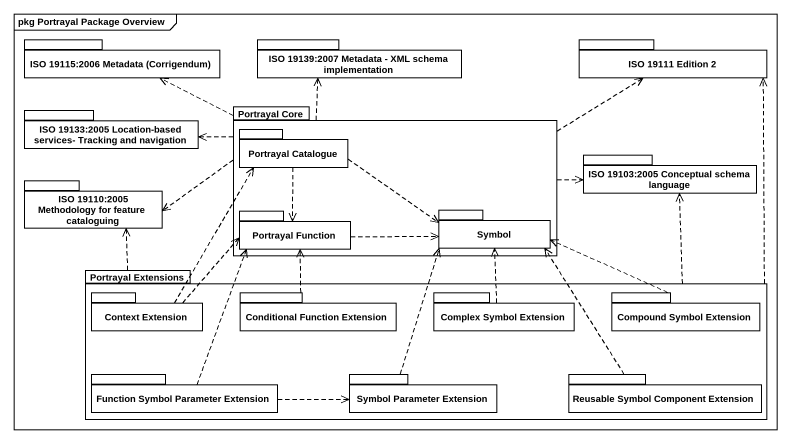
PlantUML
@startuml
mainframe pkg Portrayal Package Overview
package "ISO 19115:2006 Metadata (Corrigendum)" as ISO_19115_2006_Metadata {
}
package "ISO 19139:2007 Metadata - XML schema implementation" as ISO_19139_2007_Metadata_XML {
}
package "ISO 19111 Edition 2" as ISO_19111_Edition_2 {
}
package "ISO 19133:2005 Location-based services- Tracking and navigation" as ISO_19133_2005_Location {
}
package "Portrayal Core" as Portrayal_Core {
  package "Portrayal Catalogue" as Portrayal_Catalogue {
  }
  package "Portrayal Function" as Portrayal_Function {
  }
  package Symbol {
  }
}
package "ISO 19103:2005 Conceptual schema language" as ISO_19103_2005_Conceptual {
}
package "ISO 19110:2005 Methodology for feature cataloguing" as ISO_19110_2005_Methodology {
}
package "Portrayal Extensions" as Portrayal_Extensions {
  package "Context Extension" as Context_Extension {
  }
  package "Conditional Function Extension" as Conditional_Function {
  }
  package "Complex Symbol Extension" as Complex_Symbol_Extension {
  }
  package "Compound Symbol Extension" as Compound_Symbol_Extension {
  }
  package "Function Symbol Parameter Extension" as Function_Symbol_Parameter {
  }
  package "Symbol Parameter Extension" as Symbol_Parameter_Extension {
  }
  package "Reusable Symbol Component Extension" as Reusable_Symbol_Component {
  }
}
Portrayal_Core .left.> ISO_19115_2006_Metadata
Portrayal_Core .up.> ISO_19139_2007_Metadata_XML
Portrayal_Core .right.> ISO_19111_Edition_2
Portrayal_Core .left.> ISO_19133_2005_Location
Portrayal_Core .right.> ISO_19103_2005_Conceptual
Portrayal_Core .left.> ISO_19110_2005_Methodology
Portrayal_Catalogue ..> Portrayal_Function
Portrayal_Catalogue .right.> Symbol
Portrayal_Function .right.> Symbol
Portrayal_Extensions .up.> ISO_19111_Edition_2
Portrayal_Extensions .up.> ISO_19103_2005_Conceptual
Portrayal_Extensions .left.> ISO_19110_2005_Methodology
Context_Extension .up.> Portrayal_Catalogue
Context_Extension .right.> Portrayal_Function
Conditional_Function .up.> Portrayal_Function
Complex_Symbol_Extension .up.> Symbol
Compound_Symbol_Extension .left.> Symbol
Function_Symbol_Parameter .up.> Portrayal_Function
Function_Symbol_Parameter .right.> Symbol_Parameter_Extension
Symbol_Parameter_Extension .up.> Symbol
Reusable_Symbol_Component .up.> Symbol
@enduml
